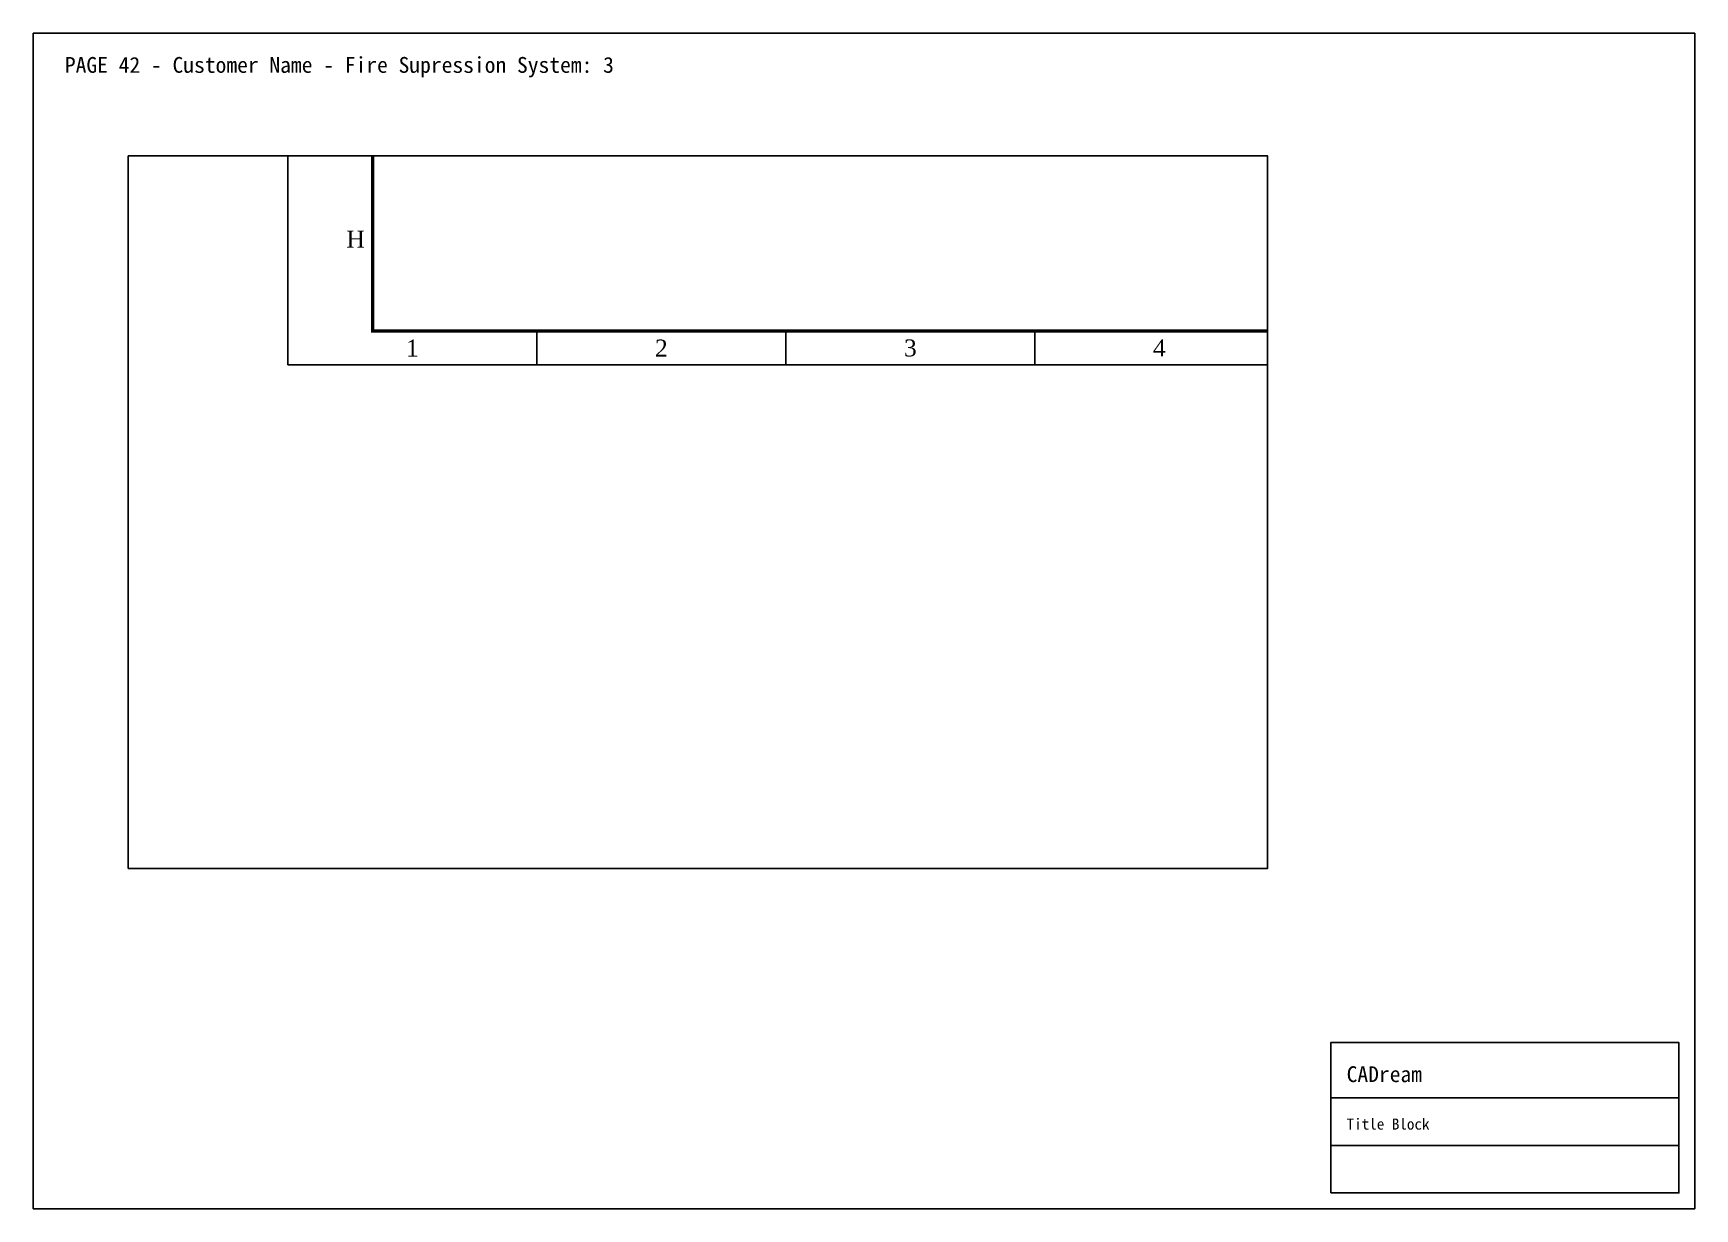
# Paper-space layout 'Layout1' of a CAD drawing. Header units: metres, sheet in millimetres. Extents: x 0 to 420, y 0 to 297.
# The model-space entities are those that its viewports show. They can reach past a viewport. Long polylines and large blocks are cut down to what shows.
import ezdxf
from ezdxf.enums import TextEntityAlignment as Align

# ---------------------------------------------------------------- set-up
doc = ezdxf.new("R2010")
doc.units = ezdxf.units.M
for name, color, linetype in [('SHEET_BORDER', 8, 'Continuous'), ('SHEET_TEXT', 5, 'Continuous'), ('SHEET_TITLEBLOCK', 7, 'Continuous'), ('SHEET_VIEWPORT_FRAME', 6, 'Continuous')]:
    doc.layers.add(name, color=color, linetype=linetype)
doc.styles.add('Times', font='times.ttf')

# ---------------------------------------------------------------- blocks, each defined once
blk = doc.blocks.new('CADREAM_TITLEBLOCK_V1')
at = {"layer": 'SHEET_TITLEBLOCK'}
for p, q in [((0, 24), (88, 24)), ((0, 12), (88, 12))]:
    blk.add_line(p, q, dxfattribs=at)
blk.add_lwpolyline([(0, 0), (88, 0), (88, 38), (0, 38)], close=True, dxfattribs=at)
for s, height, p in [('CADream', 4, (4, 28)), ('Title Block', 2.8, (4, 16))]:
    blk.add_text(s, height=height, dxfattribs=at).set_placement(p)
blk = doc.blocks.new('*U717')
at = {"color": 5}
blk.add_lwpolyline([(0, 0), (1471, 0), (1471, 594), (0, 594)], close=True, dxfattribs=at)

msp = doc.modelspace()

# ---------------------------------------------------------------- linework, layer by layer
at = {"color": 5}
for p, q in [((1292.02, 1163.77), (1292.02, 1173.77)), ((1365.57, 1163.77), (1365.57, 1173.77)), ((1439.12, 1163.77), (1439.12, 1173.77))]:
    msp.add_line(p, q, dxfattribs=at)
at = {"color": 5, "const_width": 1}
msp.add_lwpolyline([(1243.47, 1173.77), (2679.47, 1173.77), (2679.47, 1747.77), (1243.47, 1747.77)], close=True, dxfattribs=at)

# ---------------------------------------------------------------- block references
msp.add_blockref('*U717', (1218.47, 1163.77))

# ---------------------------------------------------------------- texts
at = {"color": 4, "style": 'Times'}
for s, p in [('H', (1238.47, 1200.9)), ('1', (1255.24, 1168.77)), ('2', (1328.79, 1168.77)), ('3', (1402.34, 1168.77)), ('4', (1475.89, 1168.77))]:
    msp.add_text(s, height=5, dxfattribs=at).set_placement(p, align=Align.MIDDLE)

psp = doc.layouts.get("Layout1")

# ---------------------------------------------------------------- linework, layer by layer
at = {"layer": 'SHEET_BORDER'}
psp.add_lwpolyline([(0, 0), (420, 0), (420, 297), (0, 297)], close=True, dxfattribs=at)
at = {"layer": 'SHEET_VIEWPORT_FRAME'}
psp.add_lwpolyline([(24, 86), (312, 86), (312, 266), (24, 266)], close=True, dxfattribs=at)

# ---------------------------------------------------------------- block references
at = {"layer": 'SHEET_TITLEBLOCK'}
psp.add_blockref('CADREAM_TITLEBLOCK_V1', (328, 4), dxfattribs=at)

# ---------------------------------------------------------------- texts
at = {"layer": 'SHEET_TEXT'}
psp.add_text('PAGE 42 - Customer Name - Fire Supression System: 3', height=4, dxfattribs=at).set_placement((8, 287))

# ---------------------------------------------------------------- viewports
at = {"layer": 'SHEET_VIEWPORT_FRAME'}
psp.add_viewport(center=(168, 176), size=(288, 180), view_center_point=(1339.57, 1120.29), view_height=210.3545, dxfattribs=at)

doc.saveas('drawing.dxf')
